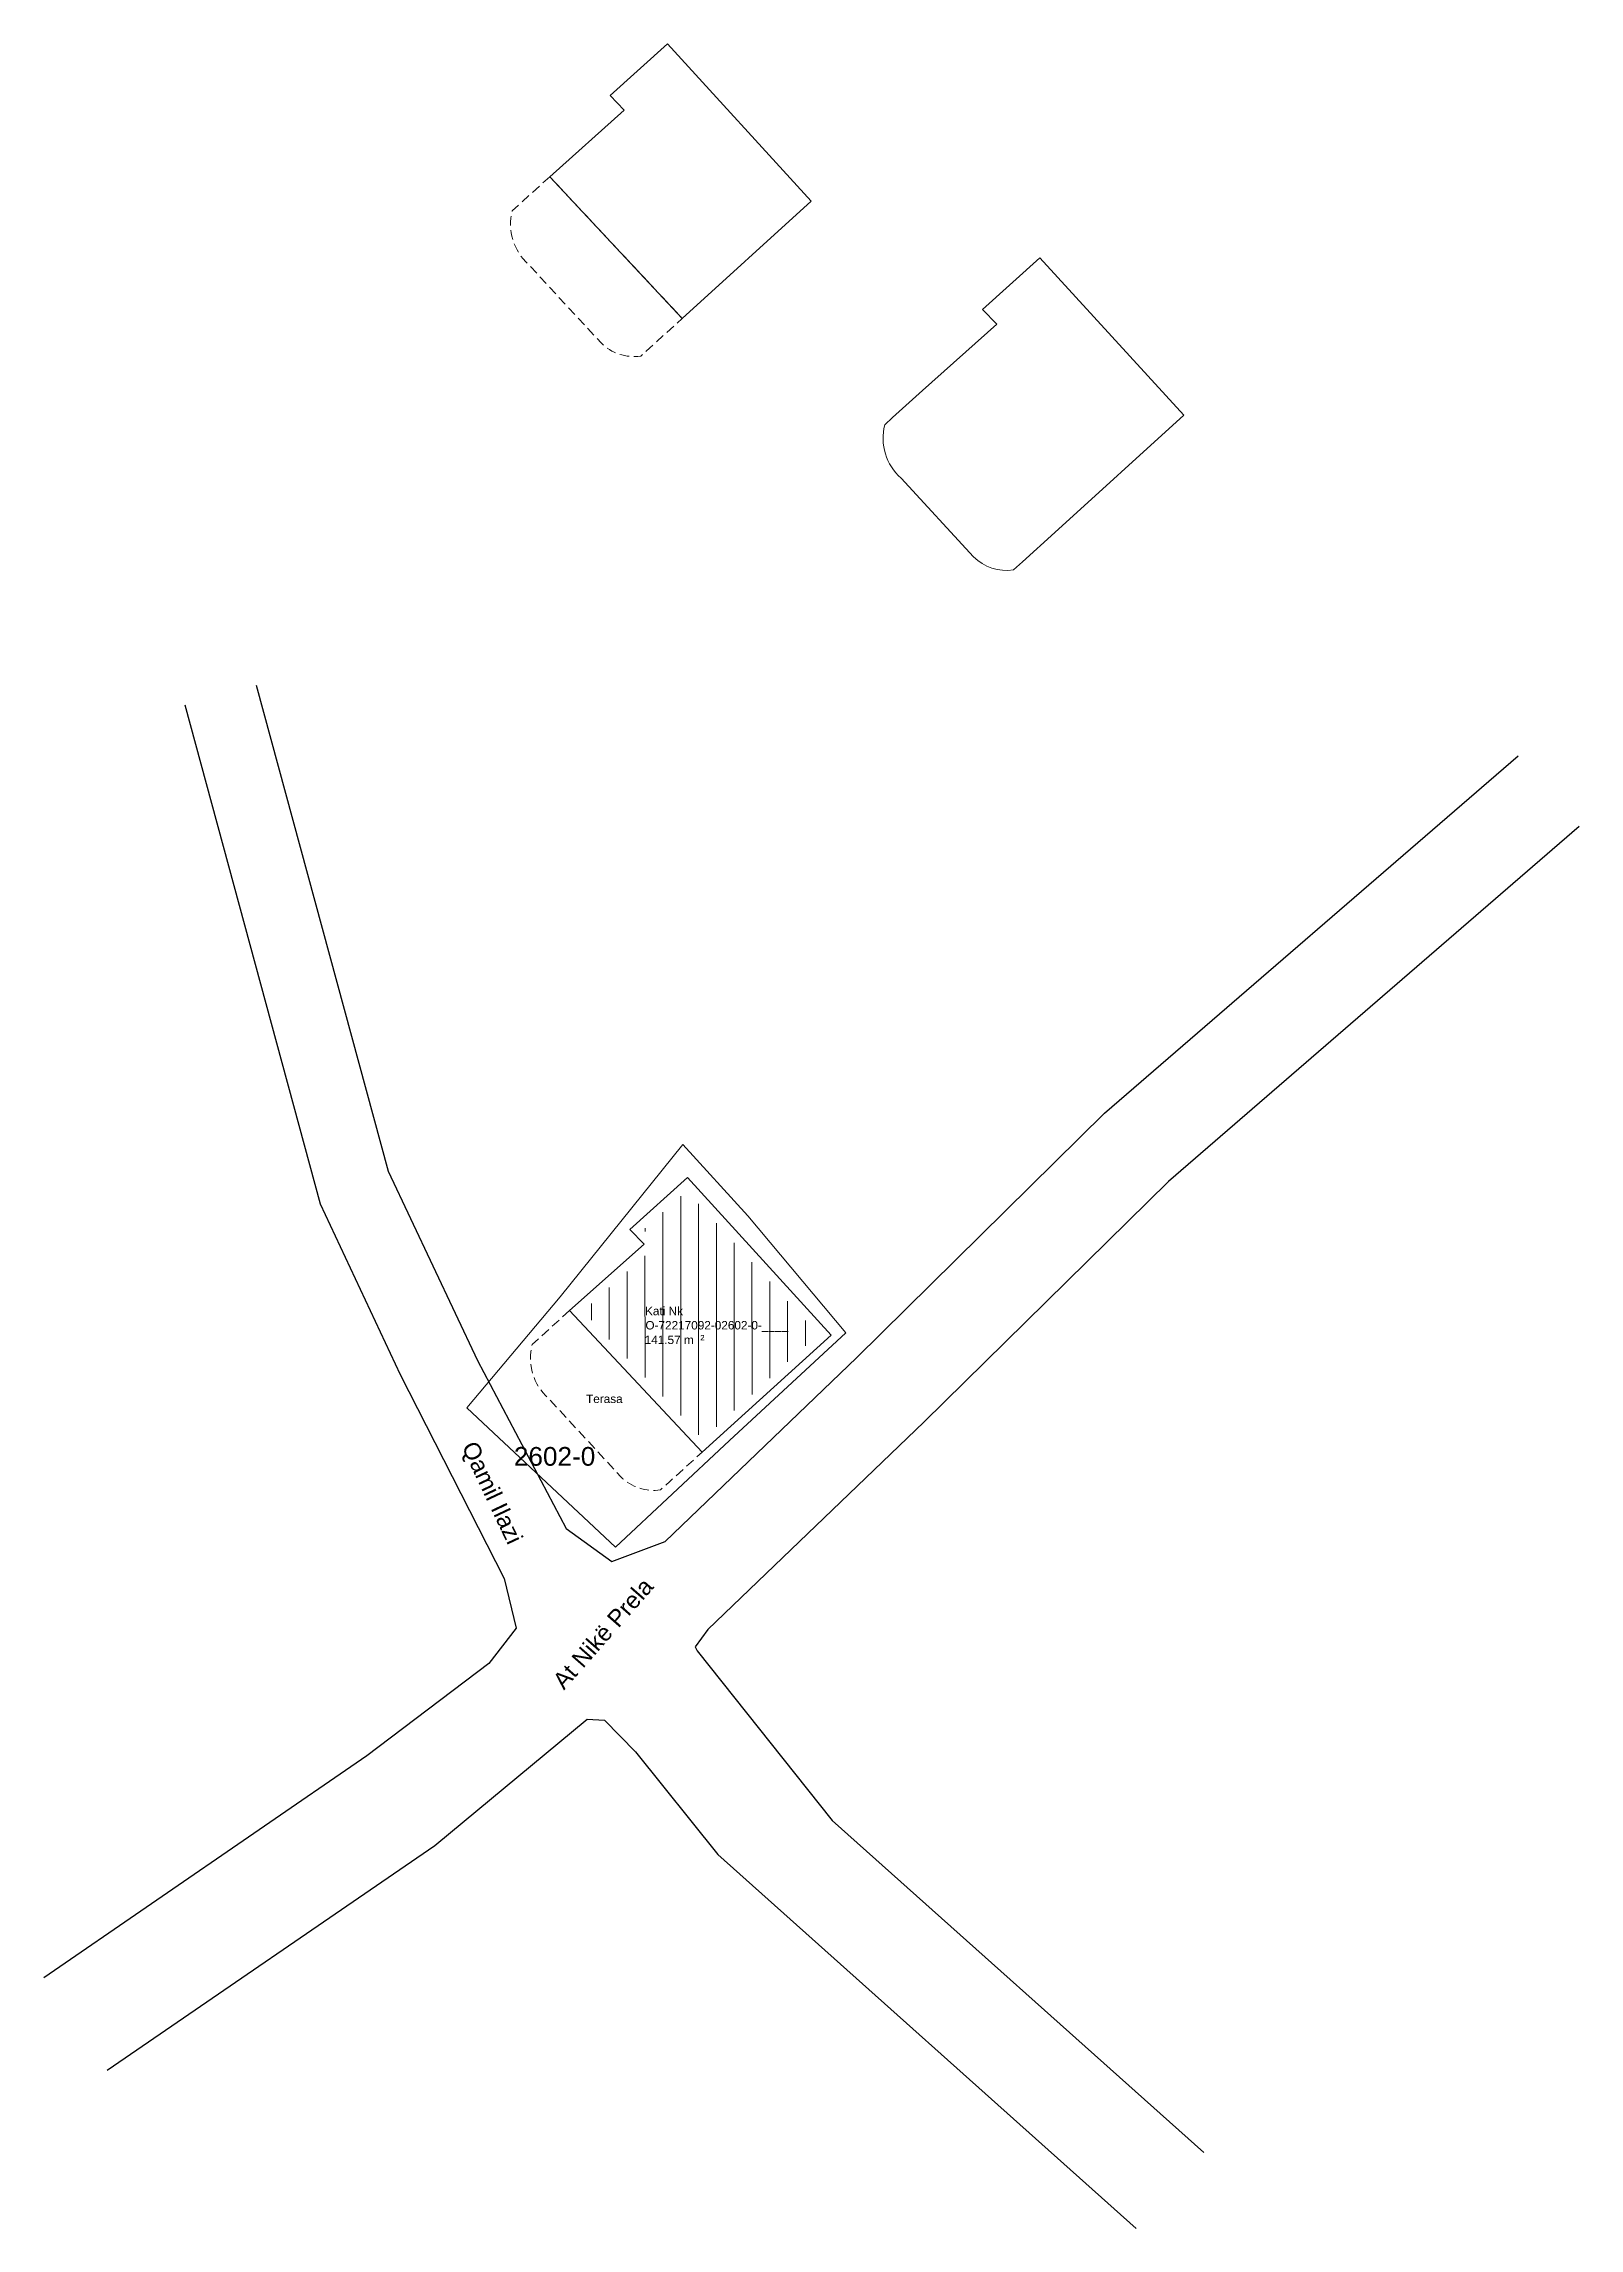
# Model space of a CAD drawing. Header units: metres. Extents: x 7513101 to 7513183, y 4691667 to 4691783.
import ezdxf
from ezdxf.enums import TextEntityAlignment as Align

# ---------------------------------------------------------------- set-up
doc = ezdxf.new("R2010")
doc.units = ezdxf.units.M
doc.linetypes.add('DASHED', pattern=[0.75, 0.5, -0.25])
for name, color, linetype in [('Asfallt', 8, 'Continuous'), ('Etazha', 7, 'Continuous'), ('Nr Parceles Baze', 7, 'Continuous')]:
    doc.layers.add(name, color=color, linetype=linetype)
for name, color, linetype, lineweight in [('emrat e rrugeve', 7, 'Continuous', 0), ('kati 3', 1, 'Continuous', 0), ('kati 3 terasa', 6, 'DASHED', 0), ('Parcela baze', 7, 'Continuous', 0)]:
    doc.layers.add(name, color=color, linetype=linetype, lineweight=lineweight)
doc.styles.get("Standard").update_dxf_attribs({"font": 'arial.ttf'})

msp = doc.modelspace()

# ---------------------------------------------------------------- hatches: boundary and pattern name
at = {"layer": 'kati 3'}
h = msp.add_hatch(dxfattribs=at)
h.set_pattern_fill('ANSI31', color=256, scale=0.3, angle=45)
h.paths.add_polyline_path([(7513135.53, 4691722.17), (7513133.22, 4691720.08), (7513133.98, 4691719.3), (7513129.99, 4691715.74), (7513136.39, 4691708.9), (7513142.55, 4691714.5)])
h.paths.add_polyline_path([(7513136.2, 4691713.91), (7513136.55, 4691713.91), (7513136.55, 4691714.29), (7513136.2, 4691714.29)], flags=24)
h.paths.add_polyline_path([(7513133.18, 4691713.85), (7513135.85, 4691713.85), (7513135.85, 4691714.54), (7513133.18, 4691714.54)], flags=24)
h.paths.add_polyline_path([(7513133.18, 4691714.49), (7513141.1, 4691714.49), (7513141.1, 4691715.37), (7513133.18, 4691715.37)], flags=24)
h.paths.add_polyline_path([(7513133.2, 4691715.4), (7513135.45, 4691715.4), (7513135.45, 4691716.09), (7513133.2, 4691716.09)], flags=24)

# ---------------------------------------------------------------- linework, layer by layer
at = {"layer": 'Asfallt'}
for points, elevation in [([(7513112.55, 4691749.17), (7513119.59, 4691723.21), (7513124.37, 4691713.1), (7513129.1, 4691704.12), (7513131.53, 4691702.37), (7513134.38, 4691703.44), (7513144.6, 4691713.25), (7513157.84, 4691726.32), (7513179.93, 4691745.41)], 574.59), ([(7513108.73, 4691748.13), (7513115.96, 4691721.47), (7513120.23, 4691712.36), (7513125.79, 4691701.45), (7513126.42, 4691698.81), (7513124.97, 4691696.91), (7513118.46, 4691691.99), (7513101.2, 4691680.13)], 574.64), ([(7513183.2, 4691741.62), (7513161.27, 4691722.67), (7513148.2, 4691709.8), (7513136.67, 4691698.74), (7513135.99, 4691697.81), (7513136.09, 4691697.6), (7513143.3, 4691688.53), (7513163.15, 4691670.79)], 575.01), ([(7513104.59, 4691675.19), (7513122.08, 4691687.2), (7513130.22, 4691693.94), (7513131.14, 4691693.89), (7513132.8, 4691692.19), (7513137.2, 4691686.72), (7513159.54, 4691666.74)], 574.23)]:
    msp.add_lwpolyline(points, dxfattribs=dict(at, elevation=elevation))
at = {"layer": 'kati 3', "flags": 128}
for points, elevation in [([(7513128.22, 4691776.34), (7513135.3, 4691768.77), (7513142.19, 4691775.03), (7513134.51, 4691783.44), (7513131.44, 4691780.67), (7513132.2, 4691779.89)], 674.62), ([(7513129.28, 4691715.77), (7513136.36, 4691708.2), (7513143.25, 4691714.46), (7513135.57, 4691722.87), (7513132.5, 4691720.1), (7513133.26, 4691719.32)], 629.3)]:
    msp.add_lwpolyline(points, close=True, dxfattribs=dict(at, elevation=elevation))
at = {"layer": 'kati 3', "elevation": 674.62, "flags": 128}
msp.add_lwpolyline([(7513155.2, 4691757.34), (7513162.09, 4691763.6), (7513154.4, 4691772.01), (7513151.34, 4691769.24), (7513152.09, 4691768.46), (7513148.12, 4691764.91), (7513146.53, 4691763.47), (7513146.11, 4691763.09, 0.27925), (7513146.98, 4691760.23), (7513150.86, 4691756.03, 0.238515), (7513152.98, 4691755.33), (7513153.47, 4691755.77)], format="xyb", close=True, dxfattribs=at)
at = {"layer": 'kati 3 terasa', "flags": 128}
for points, elevation in [([(7513128.22, 4691776.34), (7513126.64, 4691774.9), (7513126.22, 4691774.52, 0.27925), (7513127.08, 4691771.66), (7513130.96, 4691767.46, 0.238515), (7513133.08, 4691766.76), (7513133.57, 4691767.2), (7513135.3, 4691768.77)], 674.62), ([(7513129.28, 4691715.77), (7513127.7, 4691714.33), (7513127.28, 4691713.95, 0.27925), (7513128.14, 4691711.09), (7513132.02, 4691706.89, 0.238515), (7513134.14, 4691706.19), (7513134.63, 4691706.64), (7513136.36, 4691708.2)], 629.3)]:
    msp.add_lwpolyline(points, format="xyb", dxfattribs=dict(at, elevation=elevation))
msp.add_lwpolyline([(7513128.22, 4691776.34), (7513126.64, 4691774.9), (7513126.22, 4691774.52, 0.27925), (7513127.08, 4691771.66), (7513130.96, 4691767.46, 0.238515), (7513133.08, 4691766.76), (7513133.57, 4691767.2), (7513135.3, 4691768.77)], format="xyb", close=True, dxfattribs=at)
at = {"layer": 'Parcela baze', "linetype": 'Continuous', "elevation": 574.79}
msp.add_lwpolyline([(7513137.82, 4691708.83), (7513144.04, 4691714.58), (7513138.8, 4691720.83), (7513135.33, 4691724.64), (7513128.78, 4691716.51), (7513123.8, 4691710.57), (7513131.74, 4691703.13), (7513137.82, 4691708.83)], close=True, dxfattribs=at)

# ---------------------------------------------------------------- texts
at = {"layer": 'emrat e rrugeve'}
for s, rotation, p in [('Qamil Ilazi', 295.2424, (7513125.16, 4691706.04)), ('At Nikë Prela', 48.7537, (7513131.06, 4691698.52))]:
    msp.add_text(s, height=0.9, rotation=rotation, dxfattribs=at).set_placement(p, align=Align.MIDDLE_CENTER)
at = {"layer": 'Etazha'}
for s, height, p in [('Kati Nk', 0.45, (7513133.31, 4691715.52)), ('O-72217092-02602-0-____', 0.45, (7513133.33, 4691714.76)), ('141.57 m', 0.45, (7513133.29, 4691713.98)), ('²', 0.487, (7513136.26, 4691713.98)), ('Terasa', 0.45, (7513130.16, 4691710.83))]:
    msp.add_text(s, height=height, dxfattribs=at).set_placement(p)
at = {"layer": 'Nr Parceles Baze'}
msp.add_text('2602-0', height=1, dxfattribs=at).set_placement((7513128.48, 4691707.98, -45.32), align=Align.MIDDLE_CENTER)

doc.saveas('drawing.dxf')
